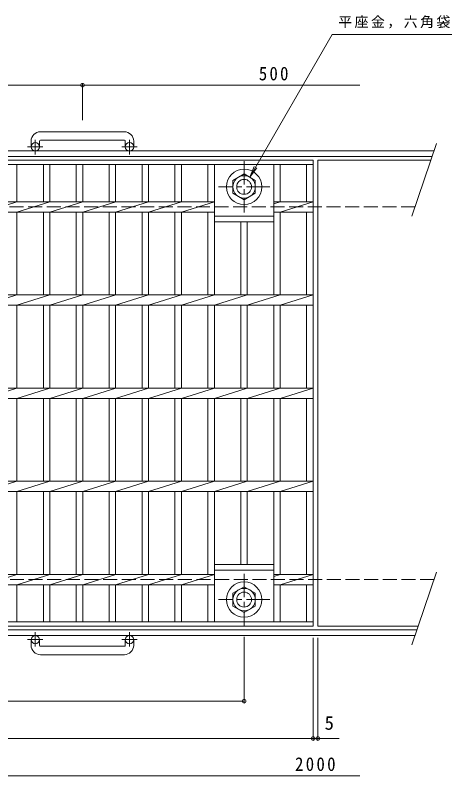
# Model space of a CAD drawing. Units: millimetres, scale not verified. Extents: x -929 to 924, y -686 to 662.
# Drawn here: x -183 to 278, y -229 to 588 of the extents above; entities that cross this region are included whole.
import ezdxf
from ezdxf.enums import TextEntityAlignment as Align

# ---------------------------------------------------------------- set-up
doc = ezdxf.new("R2010")
doc.units = ezdxf.units.MM
doc.header["$LTSCALE"] = 5
doc.header["$PDMODE"] = 32
doc.header["$PDSIZE"] = 4
doc.linetypes.add('CHAIN1', pattern=[8, 5, -1, 1, -1])
doc.linetypes.add('DASHED3', pattern=[4, 3, -1])
for name, color, linetype, lineweight in [('0-1_躯体', 2, 'Continuous', 9), ('0-2_仕上', 3, 'Continuous', 9), ('0-4_その他', 7, 'Continuous', 9), ('0-5_寸法', 7, 'Continuous', 9)]:
    doc.layers.add(name, color=color, linetype=linetype, lineweight=lineweight)
doc.styles.add('ＭＳ ゴシック', font='')
doc.styles.get('ＭＳ ゴシック').set_extended_font_data('MS Gothic')

msp = doc.modelspace()

# ---------------------------------------------------------------- linework, layer by layer
at = {"layer": '0-1_躯体'}
for p, q in [((-65.846, 462.636), (-155.846, 462.636)), ((-165.846, 452.637), (-165.846, 446.537)), ((-156.846, 452.637), (-156.846, 446.537)), ((-155.846, 453.636), (-65.846, 453.636)), ((-64.846, 452.637), (-64.846, 446.537)), ((-55.846, 452.637), (-55.846, 446.537)), ((269.194, 449.99), (242.591, 371.953)), ((266.483, 442.037), (-860.846, 442.037)), ((264.437, 436.036), (-860.846, 436.036)), ((269.194, -10.01), (242.591, -88.048)), ((248.074, -71.964), (-860.846, -71.964)), ((246.028, -77.964), (-860.846, -77.964)), ((-165.846, -88.564), (-165.846, -82.464)), ((-156.846, -88.564), (-156.846, -82.464)), ((-155.846, -89.564), (-65.846, -89.564)), ((-64.846, -88.564), (-64.846, -82.464)), ((-55.846, -88.564), (-55.846, -82.464)), ((-65.846, -98.564), (-155.846, -98.564))]:
    msp.add_line(p, q, dxfattribs=at)
at = {"layer": '0-1_躯体', "linetype": 'CHAIN1'}
for p, q in [((-161.346, 438.429), (-161.346, 454.026)), ((-60.346, 438.429), (-60.346, 454.026)), ((-153.183, 446.537), (-169.59, 446.537)), ((-52.183, 446.537), (-68.59, 446.537)), ((62.655, 431.173), (62.655, 375.9)), ((90.291, 403.536), (35.018, 403.536)), ((62.655, -11.827), (62.655, -67.101)), ((90.291, -39.464), (35.018, -39.464)), ((-161.346, -74.357), (-161.346, -89.954)), ((-60.346, -74.357), (-60.346, -89.954)), ((-153.183, -82.464), (-169.59, -82.464)), ((-52.183, -82.464), (-68.59, -82.464))]:
    msp.add_line(p, q, dxfattribs=at)
at = {"layer": '0-1_躯体', "linetype": 'DASHED3'}
for p, q in [((246.028, 382.036), (-860.846, 382.036)), ((266.483, -17.964), (-860.846, -17.964))]:
    msp.add_line(p, q, dxfattribs=at)
at = {"layer": '0-1_躯体'}
for points in [[(74.655, 410.464), (74.655, 396.608), (62.655, 389.679), (50.655, 396.608), (50.655, 410.464), (62.655, 417.393)], [(74.655, -46.392), (74.655, -32.535), (62.655, -25.607), (50.655, -32.535), (50.655, -46.392), (62.655, -53.32)]]:
    msp.add_lwpolyline(points, close=True, dxfattribs=at)
for centre, radius in [((-161.346, 446.537), 4.5), ((-60.346, 446.537), 4.5), ((62.655, 403.536), 19), ((62.655, 403.536), 12), ((62.655, 403.536), 8), ((62.655, -39.464), 19), ((62.655, -39.464), 12), ((62.655, -39.464), 8), ((-161.346, -82.464), 4.5), ((-60.346, -82.464), 4.5)]:
    msp.add_circle(centre, radius, dxfattribs=at)
for centre, radius, start, end in [((-155.846, 452.637), 10, 90, 180), ((-65.846, 452.637), 10, 0, 90), ((-155.846, 452.637), 1, 90, 180), ((-65.846, 452.637), 1, 0, 90), ((-155.846, -88.564), 10, 180, 270), ((-155.846, -88.564), 1, 180, 270), ((-65.846, -88.564), 10, 270, 0), ((-65.846, -88.564), 1, 270, 0)]:
    msp.add_arc(centre, radius, start, end, dxfattribs=at)
at = {"layer": '0-2_仕上'}
for p, q in [((-858.346, 432.037), (136.655, 432.037)), ((-858.346, 427.537), (136.655, 427.537)), ((-181.059, 427.537), (-181.059, 387.537)), ((-152.76, 427.537), (-152.76, 387.537)), ((-145.76, 427.537), (-145.76, 387.537)), ((-117.46, 427.537), (-117.46, 387.537)), ((-110.46, 427.537), (-110.46, 387.537)), ((-82.161, 427.537), (-82.161, 387.537)), ((-75.161, 427.537), (-75.161, 387.537)), ((-46.862, 427.537), (-46.862, 387.537)), ((-39.862, 427.537), (-39.862, 387.537)), ((-11.546, 427.537), (-11.546, 387.537)), ((-4.545, 427.537), (-4.545, 387.537)), ((23.755, 427.537), (23.755, 387.537)), ((30.755, 427.537), (30.755, 287.537)), ((94.354, 427.537), (94.354, 287.537)), ((101.355, 427.537), (101.355, 387.537)), ((129.654, 427.537), (129.654, 387.537)), ((136.655, 432.037), (136.655, -67.964)), ((141.655, 432.037), (263.074, 432.037)), ((141.655, 432.037), (141.655, -67.964)), ((-752.845, 387.537), (30.755, 387.537)), ((-216.358, 376.537), (-181.058, 387.537)), ((-181.059, 376.537), (-145.759, 387.537)), ((-145.76, 376.537), (-110.459, 387.537)), ((-110.46, 376.537), (-75.16, 387.537)), ((-75.161, 376.537), (-39.861, 387.537)), ((-39.846, 376.537), (-4.546, 387.537)), ((-4.546, 376.537), (30.755, 387.537)), ((94.354, 387.537), (136.655, 387.537)), ((94.354, 385.355), (101.355, 387.537)), ((101.354, 376.537), (136.654, 387.537)), ((-752.845, 376.537), (30.755, 376.537)), ((-181.059, 376.537), (-181.059, 287.537)), ((-152.76, 376.537), (-152.76, 287.537)), ((-145.76, 376.537), (-145.76, 287.537)), ((-117.46, 376.537), (-117.46, 287.537)), ((-110.46, 376.537), (-110.46, 287.537)), ((-82.161, 376.537), (-82.161, 287.537)), ((-75.161, 376.537), (-75.161, 287.537)), ((-46.862, 376.537), (-46.862, 287.537)), ((-39.862, 376.537), (-39.862, 287.537)), ((-11.546, 376.537), (-11.546, 287.537)), ((-4.545, 376.537), (-4.545, 287.537)), ((23.755, 376.537), (23.755, 287.537)), ((94.354, 376.537), (136.655, 376.537)), ((101.355, 376.537), (101.355, 287.537)), ((129.654, 376.537), (129.654, 287.537)), ((30.755, 372.037), (94.354, 372.037)), ((30.755, 366.037), (94.354, 366.037)), ((59.054, 366.037), (59.054, 287.537)), ((66.054, 366.037), (66.054, 287.537)), ((-858.346, 287.537), (136.655, 287.537)), ((-216.358, 276.536), (-181.058, 287.537)), ((-181.059, 276.536), (-145.759, 287.537)), ((-145.76, 276.536), (-110.459, 287.537)), ((-110.46, 276.536), (-75.16, 287.537)), ((-75.161, 276.536), (-39.861, 287.537)), ((-39.846, 276.536), (-4.546, 287.537)), ((-4.546, 276.536), (30.754, 287.537)), ((30.754, 276.536), (66.054, 287.537)), ((66.054, 276.536), (101.354, 287.537)), ((101.354, 276.536), (136.654, 287.537)), ((-858.346, 276.536), (136.655, 276.536)), ((-181.059, 276.536), (-181.059, 187.537)), ((-152.76, 276.536), (-152.76, 187.537)), ((-145.76, 276.536), (-145.76, 187.537)), ((-117.46, 276.536), (-117.46, 187.537)), ((-110.46, 276.536), (-110.46, 187.537)), ((-82.161, 276.536), (-82.161, 187.537)), ((-75.161, 276.536), (-75.161, 187.537)), ((-46.862, 276.536), (-46.862, 187.537)), ((-39.862, 276.536), (-39.862, 187.537)), ((-11.546, 276.536), (-11.546, 187.537)), ((-4.545, 276.536), (-4.545, 187.537)), ((23.755, 276.536), (23.755, 187.537)), ((30.755, 276.536), (30.755, 187.537)), ((59.054, 276.536), (59.054, 187.537)), ((66.054, 276.536), (66.054, 187.537)), ((94.354, 276.536), (94.354, 187.537)), ((101.355, 276.536), (101.355, 187.537)), ((129.654, 276.536), (129.654, 187.537)), ((-858.346, 187.537), (136.655, 187.537)), ((-216.358, 176.536), (-181.058, 187.537)), ((-181.059, 176.536), (-145.759, 187.537)), ((-145.76, 176.536), (-110.459, 187.537)), ((-110.46, 176.536), (-75.16, 187.537)), ((-75.161, 176.536), (-39.861, 187.537)), ((-39.846, 176.536), (-4.546, 187.537)), ((-4.546, 176.536), (30.754, 187.537)), ((30.754, 176.536), (66.054, 187.537)), ((66.054, 176.536), (101.354, 187.537)), ((101.354, 176.536), (136.654, 187.537)), ((-858.346, 176.536), (136.655, 176.536)), ((-181.059, 176.536), (-181.059, 87.537)), ((-152.76, 176.536), (-152.76, 87.537)), ((-145.76, 176.536), (-145.76, 87.537)), ((-117.46, 176.536), (-117.46, 87.537)), ((-110.46, 176.536), (-110.46, 87.537)), ((-82.161, 176.536), (-82.161, 87.537)), ((-75.161, 176.536), (-75.161, 87.537)), ((-46.862, 176.536), (-46.862, 87.537)), ((-39.862, 176.536), (-39.862, 87.537)), ((-11.546, 176.536), (-11.546, 87.537)), ((-4.545, 176.536), (-4.545, 87.537)), ((23.755, 176.536), (23.755, 87.537)), ((30.755, 176.536), (30.755, 87.537)), ((59.054, 176.536), (59.054, 87.537)), ((66.054, 176.536), (66.054, 87.537)), ((94.354, 176.536), (94.354, 87.537)), ((101.355, 176.536), (101.355, 87.537)), ((129.654, 176.536), (129.654, 87.537)), ((-858.346, 87.537), (136.655, 87.537)), ((-216.358, 76.536), (-181.058, 87.537)), ((-181.059, 76.536), (-145.759, 87.537)), ((-145.76, 76.536), (-110.459, 87.537)), ((-110.46, 76.536), (-75.16, 87.537)), ((-75.161, 76.536), (-39.861, 87.537)), ((-39.846, 76.536), (-4.546, 87.537)), ((-4.546, 76.536), (30.754, 87.537)), ((30.754, 76.536), (66.054, 87.537)), ((66.054, 76.536), (101.354, 87.537)), ((101.354, 76.536), (136.654, 87.537)), ((-858.346, 76.536), (136.655, 76.536)), ((-181.059, 76.536), (-181.059, -12.464)), ((-152.76, 76.536), (-152.76, -12.464)), ((-145.76, 76.536), (-145.76, -12.464)), ((-117.46, 76.536), (-117.46, -12.464)), ((-110.46, 76.536), (-110.46, -12.464)), ((-82.161, 76.536), (-82.161, -12.464)), ((-75.161, 76.536), (-75.161, -12.464)), ((-46.862, 76.536), (-46.862, -12.464)), ((-39.862, 76.536), (-39.862, -12.464)), ((-11.546, 76.536), (-11.546, -12.464)), ((-4.545, 76.536), (-4.545, -12.464)), ((23.755, 76.536), (23.755, -12.464)), ((30.755, 76.536), (30.755, -63.464)), ((59.054, 76.536), (59.054, -1.964)), ((66.054, 76.536), (66.054, -1.964)), ((94.354, 76.536), (94.354, -63.464)), ((101.355, 76.536), (101.355, -12.464)), ((129.654, 76.536), (129.654, -12.464)), ((94.354, -1.964), (30.755, -1.964)), ((94.354, -7.964), (30.755, -7.964)), ((-752.845, -12.464), (30.755, -12.464)), ((-216.358, -23.463), (-181.058, -12.464)), ((-181.059, -23.463), (-145.759, -12.464)), ((-145.76, -23.463), (-110.459, -12.464)), ((-110.46, -23.463), (-75.16, -12.464)), ((-75.161, -23.463), (-39.861, -12.464)), ((-39.846, -23.463), (-4.546, -12.464)), ((-4.546, -23.463), (30.755, -12.463)), ((94.354, -14.644), (101.354, -12.463)), ((94.354, -12.464), (136.655, -12.464)), ((101.354, -23.463), (136.654, -12.464)), ((-752.845, -23.464), (30.755, -23.464)), ((-181.059, -23.464), (-181.059, -63.464)), ((-152.76, -23.464), (-152.76, -63.464)), ((-145.76, -23.464), (-145.76, -63.464)), ((-117.46, -23.464), (-117.46, -63.464)), ((-110.46, -23.464), (-110.46, -63.464)), ((-82.161, -23.464), (-82.161, -63.464)), ((-75.161, -23.464), (-75.161, -63.464)), ((-46.862, -23.464), (-46.862, -63.464)), ((-39.862, -23.464), (-39.862, -63.464)), ((-11.546, -23.464), (-11.546, -63.464)), ((-4.545, -23.464), (-4.545, -63.464)), ((23.755, -23.464), (23.755, -63.464)), ((94.354, -23.464), (136.655, -23.464)), ((101.355, -23.464), (101.355, -63.464)), ((129.654, -23.464), (129.654, -63.464)), ((136.655, -63.464), (-858.346, -63.464)), ((136.655, -67.964), (-858.346, -67.964)), ((141.655, -67.964), (249.438, -67.964))]:
    msp.add_line(p, q, dxfattribs=at)
at = {"layer": '0-4_その他'}
for p, q in [((-860.846, 512.636), (186.654, 512.636)), ((-110.846, 475.136), (-110.846, 514.136)), ((62.655, -79.601), (62.655, -150.064)), ((136.655, -80.464), (136.655, -190.064)), ((141.655, -80.464), (141.655, -190.064)), ((-860.846, -148.564), (62.655, -148.564)), ((-901.922, -188.564), (164.525, -188.564)), ((-860.846, -228.564), (186.654, -228.564))]:
    msp.add_line(p, q, dxfattribs=at)
for p in [(-110.846, 512.636), (62.655, -148.564), (136.655, -188.564), (141.655, -188.564)]:
    msp.add_point(p, dxfattribs=at)
at = {"layer": '0-5_寸法'}
for q in [(73.438, 425.477), (76.264, 423.845)]:
    msp.add_line((68.655, 413.928), q, dxfattribs=at)
msp.add_lwpolyline([(68.655, 413.928), (157.064, 567.057), (357.294, 567.057)], dxfattribs=at)

# ---------------------------------------------------------------- texts
at = {"layer": '0-4_その他', "color": 2, "style": 'ＭＳ ゴシック'}
msp.add_text('5', height=14.66, dxfattribs=at).set_placement((148.975, -183.564), align=Align.BOTTOM_LEFT)
at = {"layer": '0-4_その他', "color": 2, "char_height": 14.66, "attachment_point": 7, "style": 'ＭＳ ゴシック'}
for s, insert in [('\\T1.27;\\W0.9;500', (78.432, 517.636)), ('\\T1.28;\\W0.9;2000', (117.28, -223.564))]:
    msp.add_mtext(s, dxfattribs=dict(at, insert=insert))
at = {"layer": '0-5_寸法', "insert": (163.576, 573.51), "char_height": 11, "attachment_point": 7, "style": 'ＭＳ ゴシック'}
msp.add_mtext('\\T1.17;平座金，六角袋Ｕナット', dxfattribs=at)

doc.saveas('drawing.dxf')
